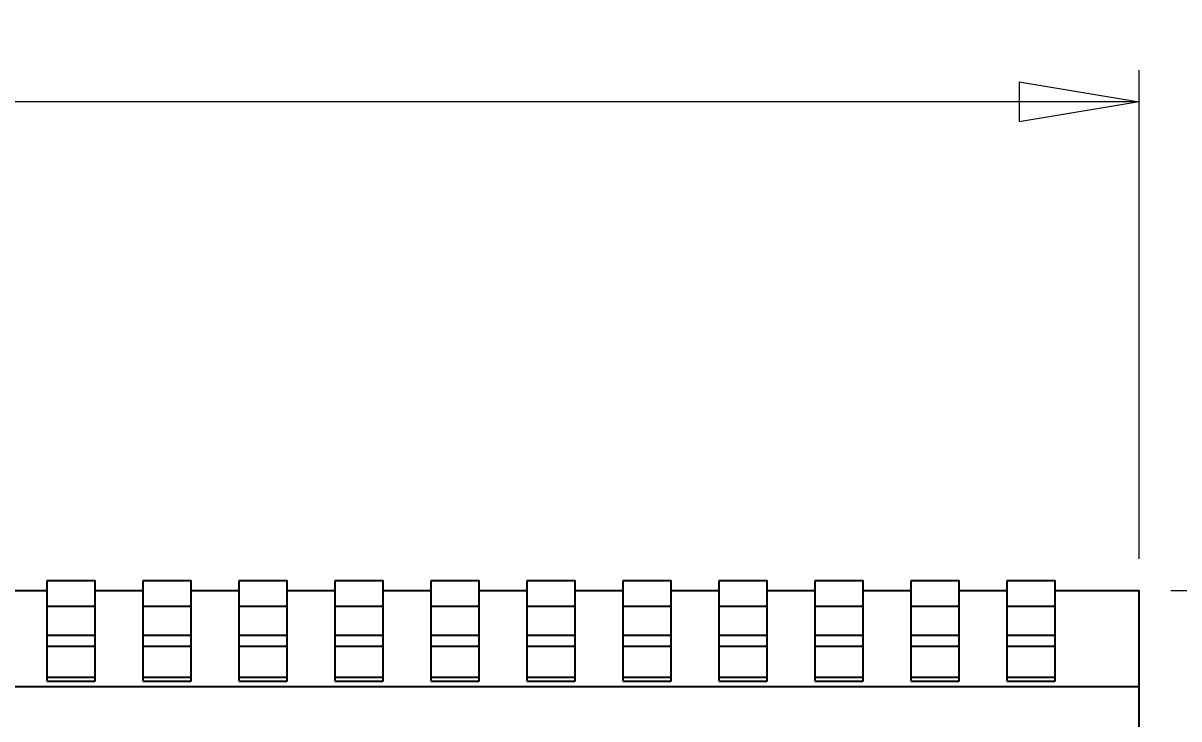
# Model space of a CAD drawing. Header units: millimetres. Extents: x 4624 to 4921, y -400 to -190.
# Drawn here: x 4746.92 to 4770.99, y -267.85 to -253.35 of the extents above; entities that cross this region are included whole.
import ezdxf

# ---------------------------------------------------------------- set-up
doc = ezdxf.new("R2010")
doc.units = ezdxf.units.MM
doc.header["$LTSCALE"] = 16.335
doc.header["$PDMODE"] = 3
doc.header["$PDSIZE"] = 8
doc.layers.get('0').update_dxf_attribs({"linetype": 'CONTINUOUS'})
doc.layers.get('Defpoints').update_dxf_attribs({"linetype": 'CONTINUOUS'})
doc.styles.add('ROMANC', font='romanc.shx', dxfattribs={"bigfont": 'gbcbig.shx'})
doc.dimstyles.new('YanXiu', dxfattribs={"dimtxt": 2.5, "dimasz": 2.5, "dimexe": 0.66, "dimexo": 0.66, "dimgap": 0.66, "dimtad": 0, "dimdsep": 46, "dimtxsty": 'ROMANC', "dimblk": 'CLOSED', "dimcen": 0, "dimclrd": 3, "dimclre": 9, "dimclrt": 42, "dimazin": 2, "dimtfac": 1, "dimtofl": 0, "dimtmove": 0, "dimatfit": 3, "dimldrblk": 'CLOSED', "dimfxl": 0, "dimlwd": 5, "dimlwe": 5, "dimarcsym": 0})

# ---------------------------------------------------------------- blocks, each defined once
blk = doc.blocks.new('_Closed')
at = {"color": 0, "linetype": 'ByBlock', "lineweight": -2}
for p, q in [((-1, 0.1667), (0, 0)), ((-1, 0.1667), (-1, -0.1667)), ((0, 0), (-1, -0.1667)), ((0, 0), (-1, 0))]:
    blk.add_line(p, q, dxfattribs=at)
blk = doc.blocks.new('*D57')
at = {"color": 3, "lineweight": 5, "transparency": 16777216}
for p, q in [((4793.43, -262.675), (4793.43, -260.175)), ((4793.43, -273.175), (4793.43, -275.675))]:
    blk.add_line(p, q, dxfattribs=at)
at = {"color": 9, "lineweight": 5, "transparency": 16777216}
for p, q in [((4770.828, -265.175), (4794.09, -265.175)), ((4767.578, -270.675), (4794.09, -270.675))]:
    blk.add_line(p, q, dxfattribs=at)
at = {"layer": 'Defpoints', "color": 0, "transparency": 16777216}
for p in [(4770.168, -265.175), (4793.43, -265.175), (4766.918, -270.675)]:
    blk.add_point(p, dxfattribs=at)
at = {"color": 3, "lineweight": 5, "transparency": 16777216, "xscale": 2.5, "yscale": 2.5, "zscale": 2.5}
for p, rotation in [((4793.43, -265.175), 270), ((4793.43, -270.675), 90)]:
    blk.add_blockref('_Closed', p, dxfattribs=dict(at, rotation=rotation))
at = {"color": 42, "transparency": 16777216, "insert": (4793.43, -256.896), "char_height": 2.5, "attachment_point": 5, "rotation": 90, "style": 'ROMANC'}
blk.add_mtext('5.5', dxfattribs=at)
blk = doc.blocks.new('*D50')
at = {"color": 9, "lineweight": 5, "transparency": 16777216}
for p, q in [((4693.668, -264.515), (4693.668, -254.33)), ((4770.168, -264.515), (4770.168, -254.33))]:
    blk.add_line(p, q, dxfattribs=at)
at = {"color": 3, "lineweight": 5, "transparency": 16777216}
for p, q in [((4696.168, -254.99), (4727.448, -254.99)), ((4767.668, -254.99), (4736.387, -254.99))]:
    blk.add_line(p, q, dxfattribs=at)
at = {"layer": 'Defpoints', "color": 0, "transparency": 16777216}
for p in [(4770.168, -254.99), (4693.668, -265.175), (4770.168, -265.175)]:
    blk.add_point(p, dxfattribs=at)
at = {"color": 3, "lineweight": 5, "transparency": 16777216, "xscale": 2.5, "yscale": 2.5, "zscale": 2.5, "rotation": 180}
blk.add_blockref('_Closed', (4693.668, -254.99), dxfattribs=at)
at = {"color": 3, "lineweight": 5, "transparency": 16777216, "xscale": 2.5, "yscale": 2.5, "zscale": 2.5}
blk.add_blockref('_Closed', (4770.168, -254.99), dxfattribs=at)
at = {"color": 42, "transparency": 16777216, "insert": (4731.918, -254.99), "char_height": 2.5, "attachment_point": 5, "style": 'ROMANC'}
blk.add_mtext('76.5', dxfattribs=at)

msp = doc.modelspace()

# ---------------------------------------------------------------- linework, layer by layer
at = {"color": 7, "linetype": 'Continuous'}
for p, q in [((4747.418, -267.065), (4747.418, -264.965)), ((4747.418, -264.965), (4748.418, -264.965)), ((4748.418, -267.065), (4748.418, -264.965)), ((4749.418, -267.065), (4749.418, -264.965)), ((4749.418, -264.965), (4750.418, -264.965)), ((4750.418, -267.065), (4750.418, -264.965)), ((4751.418, -267.065), (4751.418, -264.965)), ((4751.418, -264.965), (4752.418, -264.965)), ((4752.418, -267.065), (4752.418, -264.965)), ((4753.418, -267.065), (4753.418, -264.965)), ((4753.418, -264.965), (4754.418, -264.965)), ((4754.418, -267.065), (4754.418, -264.965)), ((4755.418, -267.065), (4755.418, -264.965)), ((4755.418, -264.965), (4756.418, -264.965)), ((4756.418, -267.065), (4756.418, -264.965)), ((4757.418, -267.065), (4757.418, -264.965)), ((4757.418, -264.965), (4758.418, -264.965)), ((4758.418, -267.065), (4758.418, -264.965)), ((4759.418, -267.065), (4759.418, -264.965)), ((4759.418, -264.965), (4760.418, -264.965)), ((4760.418, -267.065), (4760.418, -264.965)), ((4761.418, -267.065), (4761.418, -264.965)), ((4761.418, -264.965), (4762.418, -264.965)), ((4762.418, -267.065), (4762.418, -264.965)), ((4763.418, -267.065), (4763.418, -264.965)), ((4763.418, -264.965), (4764.418, -264.965)), ((4764.418, -267.065), (4764.418, -264.965)), ((4765.418, -267.065), (4765.418, -264.965)), ((4765.418, -264.965), (4766.418, -264.965)), ((4766.418, -267.065), (4766.418, -264.965)), ((4767.418, -267.065), (4767.418, -264.965)), ((4767.418, -264.965), (4768.418, -264.965)), ((4768.418, -267.065), (4768.418, -264.965)), ((4746.418, -265.175), (4747.418, -265.175)), ((4748.418, -265.175), (4749.418, -265.175)), ((4750.418, -265.175), (4751.418, -265.175)), ((4752.418, -265.175), (4753.418, -265.175)), ((4754.418, -265.175), (4755.418, -265.175)), ((4756.418, -265.175), (4757.418, -265.175)), ((4758.418, -265.175), (4759.418, -265.175)), ((4760.418, -265.175), (4761.418, -265.175)), ((4762.418, -265.175), (4763.418, -265.175)), ((4764.418, -265.175), (4765.418, -265.175)), ((4766.418, -265.175), (4767.418, -265.175)), ((4768.418, -265.175), (4770.168, -265.175)), ((4770.168, -309.675), (4770.168, -265.175)), ((4747.418, -265.501), (4748.418, -265.501)), ((4749.418, -265.501), (4750.418, -265.501)), ((4751.418, -265.501), (4752.418, -265.501)), ((4753.418, -265.501), (4754.418, -265.501)), ((4755.418, -265.501), (4756.418, -265.501)), ((4757.418, -265.501), (4758.418, -265.501)), ((4759.418, -265.501), (4760.418, -265.501)), ((4761.418, -265.501), (4762.418, -265.501)), ((4763.418, -265.501), (4764.418, -265.501)), ((4765.418, -265.501), (4766.418, -265.501)), ((4767.418, -265.501), (4768.418, -265.501)), ((4747.418, -266.106), (4748.418, -266.106)), ((4749.418, -266.106), (4750.418, -266.106)), ((4751.418, -266.106), (4752.418, -266.106)), ((4753.418, -266.106), (4754.418, -266.106)), ((4755.418, -266.106), (4756.418, -266.106)), ((4757.418, -266.106), (4758.418, -266.106)), ((4759.418, -266.106), (4760.418, -266.106)), ((4761.418, -266.106), (4762.418, -266.106)), ((4763.418, -266.106), (4764.418, -266.106)), ((4765.418, -266.106), (4766.418, -266.106)), ((4767.418, -266.106), (4768.418, -266.106)), ((4747.418, -266.335), (4748.418, -266.335)), ((4749.418, -266.335), (4750.418, -266.335)), ((4751.418, -266.335), (4752.418, -266.335)), ((4753.418, -266.335), (4754.418, -266.335)), ((4755.418, -266.335), (4756.418, -266.335)), ((4757.418, -266.335), (4758.418, -266.335)), ((4759.418, -266.335), (4760.418, -266.335)), ((4761.418, -266.335), (4762.418, -266.335)), ((4763.418, -266.335), (4764.418, -266.335)), ((4765.418, -266.335), (4766.418, -266.335)), ((4767.418, -266.335), (4768.418, -266.335)), ((4747.418, -266.98), (4748.418, -266.98)), ((4749.418, -266.98), (4750.418, -266.98)), ((4751.418, -266.98), (4752.418, -266.98)), ((4753.418, -266.98), (4754.418, -266.98)), ((4755.418, -266.98), (4756.418, -266.98)), ((4757.418, -266.98), (4758.418, -266.98)), ((4759.418, -266.98), (4760.418, -266.98)), ((4761.418, -266.98), (4762.418, -266.98)), ((4763.418, -266.98), (4764.418, -266.98)), ((4765.418, -266.98), (4766.418, -266.98)), ((4767.418, -266.98), (4768.418, -266.98)), ((4693.668, -267.175), (4770.168, -267.175)), ((4747.418, -267.065), (4748.418, -267.065)), ((4749.418, -267.065), (4750.418, -267.065)), ((4751.418, -267.065), (4752.418, -267.065)), ((4753.418, -267.065), (4754.418, -267.065)), ((4755.418, -267.065), (4756.418, -267.065)), ((4757.418, -267.065), (4758.418, -267.065)), ((4759.418, -267.065), (4760.418, -267.065)), ((4761.418, -267.065), (4762.418, -267.065)), ((4763.418, -267.065), (4764.418, -267.065)), ((4765.418, -267.065), (4766.418, -267.065)), ((4767.418, -267.065), (4768.418, -267.065))]:
    msp.add_line(p, q, dxfattribs=at)

# ---------------------------------------------------------------- dimensions: what is measured, and where the dimension line sits
dim = msp.add_linear_dim(base=(4770.168, -254.99), p1=(4693.668, -265.175), p2=(4770.168, -265.175), dimstyle='YanXiu')
dim.commit()
dim.dimension.update_dxf_attribs({"geometry": '*D50', "text_midpoint": (4731.918, -254.99)})
dim = msp.add_linear_dim(base=(4793.43, -265.175), p1=(4766.918, -270.675), p2=(4770.168, -265.175), angle=90, dimstyle='YanXiu')
dim.commit()
dim.dimension.update_dxf_attribs({"geometry": '*D57', "text_midpoint": (4793.43, -256.896)})

doc.saveas('drawing.dxf')
